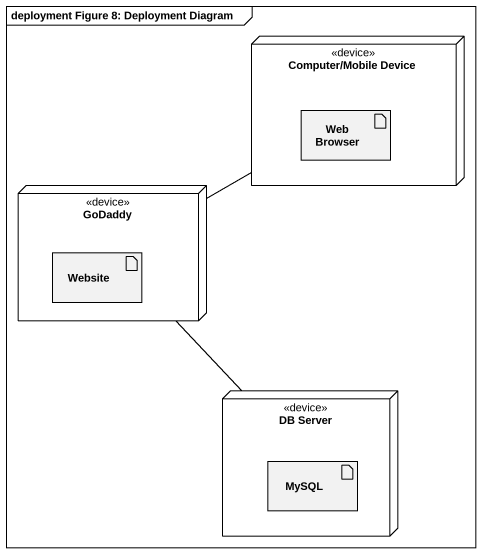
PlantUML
@startuml
mainframe deployment Figure 8: Deployment Diagram
node "Computer/Mobile Device" as Computer_Mobile_Device <<device>> {
  artifact "Web Browser" as Web_Browser
}
node GoDaddy <<device>> {
  artifact Website
}
node "DB Server" as DB_Server <<device>> {
  artifact MySQL
}
GoDaddy -right- Computer_Mobile_Device
GoDaddy -- DB_Server
@enduml
